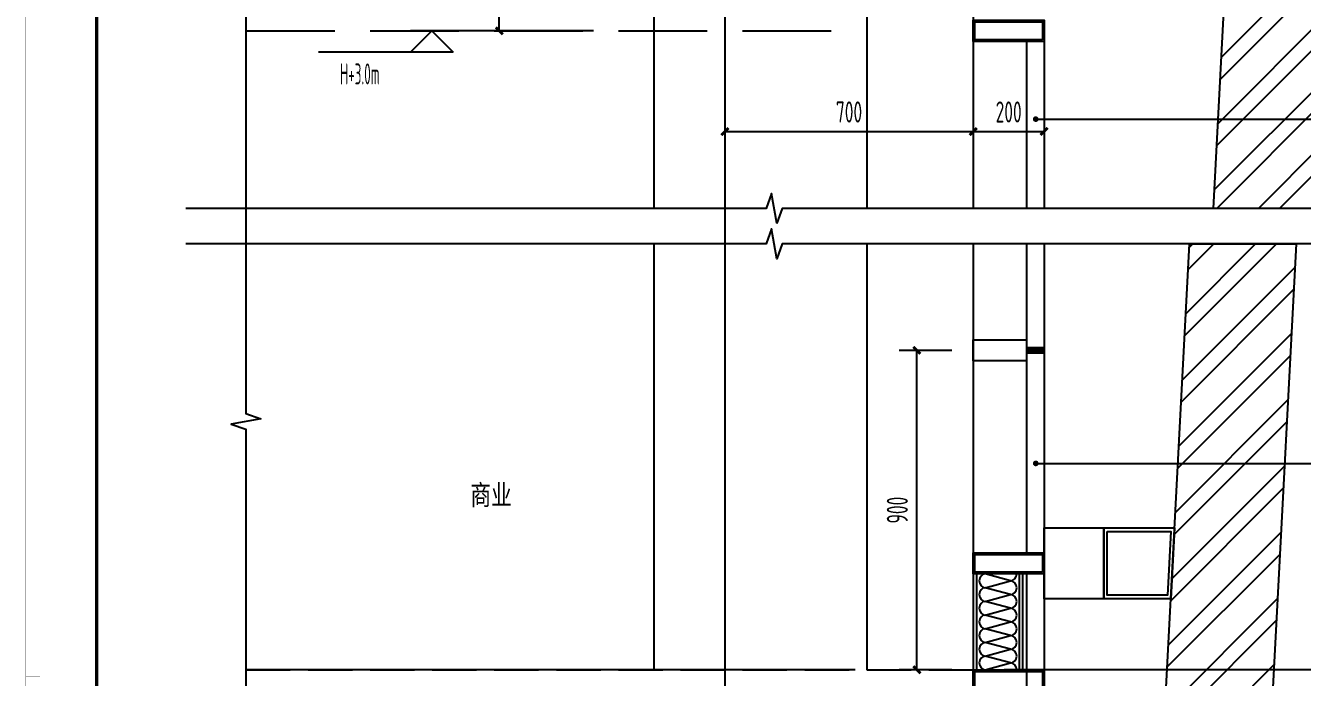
# Model space of a CAD drawing. Extents: x 76956 to 102217, y 21605 to 39570.
# Drawn here: x 90336 to 93936, y 31158 to 32994 of the extents above; entities that cross this region are included whole.
import ezdxf

# ---------------------------------------------------------------- set-up
doc = ezdxf.new("R2010")
doc.units = 0
doc.header["$LTSCALE"] = 1000
doc.header["$MEASUREMENT"] = 0
doc.linetypes.add('DASH', pattern=[0.35, 0.25, -0.1])
doc.linetypes.add('DOTE', pattern=[2.42, 2, -0.2, 0.02, -0.2])
for name, color, linetype in [('01-标注_尺寸', 124, 'Continuous'), ('01-标注_标高', 200, 'Continuous'), ('01-标注_符号', 200, 'Continuous'), ('02-TEXT_标注', 130, 'Continuous'), ('05-填充_156', 156, 'Continuous'), ('A-C_玻璃幕墙', 140, 'Continuous'), ('A-D_龙骨', 152, 'Continuous'), ('A-STR-面层', 191, 'Continuous'), ('A-SUR_保温', 222, 'Continuous'), ('A-SUR_吊顶', 40, 'Continuous'), ('A-SUR_看线', 231, 'Continuous'), ('A-TECH_结构', 21, 'Continuous'), ('A-金属背板', 30, 'Continuous'), ('A_AXIS-轴线', 36, 'Continuous')]:
    doc.layers.add(name, color=color, linetype=linetype)
doc.layers.add('DIM_MODI', color=2, linetype='Continuous', plot=False)
doc.styles.add('_TCH_DIM', font='ros1.shx', dxfattribs={"width": 0.75, "bigfont": 'jd.shx'})
doc.styles.add('_TCH_DIM_T3', font='ros1.shx', dxfattribs={"width": 0.705882, "bigfont": 'jd.shx'})
doc.styles.get("Standard").update_dxf_attribs({"font": 'STXIHEI_0.TTF', "width": 0.75})
doc.dimstyles.new('_TCH_ARCH&&20', dxfattribs={"dimtxt": 59.5, "dimasz": 20, "dimexe": 50, "dimexo": 60, "dimgap": 25.25, "dimtad": 1, "dimdec": 0, "dimzin": 0, "dimdsep": 46, "dimtxsty": '_TCH_DIM_T3', "dimblk": 'ARCHTICK', "dimcen": 0.09, "dimclrt": 7, "dimazin": 2, "dimtfac": 1, "dimtdec": 0, "dimtix": 1, "dimtmove": 2, "dimatfit": 3, "dimfxl": 0, "dimtolj": 1, "dimtzin": 0, "dimarcsym": 0})

# ---------------------------------------------------------------- blocks, each defined once
blk = doc.blocks.new('图框-A1')
for points, const_width in [([(0, 0), (841, 0), (841, 594), (0, 594)], 0.05), ([(766, 584), (25, 584), (25, 10), (766, 10)], 0.5)]:
    blk.add_lwpolyline(points, close=True, dxfattribs=dict(const_width=const_width))
at = {"const_width": 0.05}
blk.add_lwpolyline([(420.5, 0), (420.5, 2)], dxfattribs=at)
blk = doc.blocks.new('kyuhtr')
for points in [[(0, -30), (200, -30), (200, 30), (0, 30)], [(5, -25), (195, -25), (195, 25), (5, 25)]]:
    blk.add_lwpolyline(points, close=True)
blk = doc.blocks.new('幕墙龙骨')
at = {"const_width": 20}
blk.add_lwpolyline([(-150, 0), (-200, 0)], dxfattribs=at)
blk.add_lwpolyline([(-150, 30), (-150, -30), (0, -30), (0, 30)], close=True)
blk = doc.blocks.new('$LinePat$岩棉板')
at = {"color": 0}
for p, q in [((0, -17), (12, -67)), ((12, -67), (24, -17))]:
    blk.add_line(p, q, dxfattribs=at)
for centre, start, end in [((12, -17), 0, 180), ((0, -67), 270, 0), ((24, -67), 180, 270)]:
    blk.add_arc(centre, 12, start, end, dxfattribs=at)
at = {"layer": 'Defpoints'}
blk.add_point((0, 0.1), dxfattribs=at)
at = {"layer": 'Defpoints', "color": 0}
blk.add_point((24, -84), dxfattribs=at)
blk = doc.blocks.new('_ArchTick')
at = {"color": 0, "linetype": 'ByBlock', "const_width": 0.4}
blk.add_lwpolyline([(-0.5, -0.5), (0.5, 0.5)], dxfattribs=at)
blk = doc.blocks.new('*D137')
at = {"layer": '01-标注_尺寸', "color": 0, "lineweight": -2, "transparency": 16777216}
for p, q in [((91937.1, 33679.5), (91621.3, 33679.5)), ((91671.3, 32979.5), (91671.3, 33679.5)), ((91937.1, 32979.5), (91621.3, 32979.5))]:
    blk.add_line(p, q, dxfattribs=at)
at = {"layer": 'Defpoints', "color": 0, "transparency": 16777216}
for p in [(91671.3, 33679.5), (91997.1, 33679.5), (91997.1, 32979.5)]:
    blk.add_point(p, dxfattribs=at)
at = {"layer": '01-标注_尺寸', "color": 0, "lineweight": -2, "transparency": 16777216, "xscale": 20, "yscale": 20, "zscale": 20}
for p, rotation in [((91671.3, 33679.5), 90), ((91671.3, 32979.5), 270)]:
    blk.add_blockref('_ArchTick', p, dxfattribs=dict(at, rotation=rotation))
at = {"layer": '01-标注_尺寸', "color": 7, "transparency": 16777216, "insert": (91616.3, 33329.5), "char_height": 59.5, "attachment_point": 5, "rotation": 90, "style": '_TCH_DIM_T3'}
blk.add_mtext('\\A1;700', dxfattribs=at)
blk = doc.blocks.new('*D173')
at = {"layer": '01-标注_尺寸', "color": 0, "lineweight": -2, "transparency": 16777216}
for p, q in [((92307.3, 32884), (92307.3, 32646)), ((93007.3, 32884), (93007.3, 32646)), ((92307.3, 32696), (93007.3, 32696))]:
    blk.add_line(p, q, dxfattribs=at)
at = {"layer": 'Defpoints', "color": 0, "transparency": 16777216}
for p in [(92307.3, 32944), (93007.3, 32944), (93007.3, 32696)]:
    blk.add_point(p, dxfattribs=at)
at = {"layer": '01-标注_尺寸', "color": 0, "lineweight": -2, "transparency": 16777216, "xscale": 20, "yscale": 20, "zscale": 20, "rotation": 180}
blk.add_blockref('_ArchTick', (92307.3, 32696), dxfattribs=at)
at = {"layer": '01-标注_尺寸', "color": 0, "lineweight": -2, "transparency": 16777216, "xscale": 20, "yscale": 20, "zscale": 20}
blk.add_blockref('_ArchTick', (93007.3, 32696), dxfattribs=at)
at = {"layer": '01-标注_尺寸', "color": 7, "transparency": 16777216, "insert": (92657.3, 32751), "char_height": 59.5, "attachment_point": 5, "style": '_TCH_DIM_T3'}
blk.add_mtext('\\A1;700', dxfattribs=at)
blk = doc.blocks.new('*D174')
at = {"layer": '01-标注_尺寸', "color": 0, "lineweight": -2, "transparency": 16777216}
for p, q in [((93007.3, 32884), (93007.3, 32646)), ((93207.3, 32884), (93207.3, 32646)), ((93007.3, 32696), (93207.3, 32696))]:
    blk.add_line(p, q, dxfattribs=at)
at = {"layer": 'Defpoints', "color": 0, "transparency": 16777216}
for p in [(93007.3, 32944), (93207.3, 32944), (93207.3, 32696)]:
    blk.add_point(p, dxfattribs=at)
at = {"layer": '01-标注_尺寸', "color": 0, "lineweight": -2, "transparency": 16777216, "xscale": 20, "yscale": 20, "zscale": 20, "rotation": 180}
blk.add_blockref('_ArchTick', (93007.3, 32696), dxfattribs=at)
at = {"layer": '01-标注_尺寸', "color": 0, "lineweight": -2, "transparency": 16777216, "xscale": 20, "yscale": 20, "zscale": 20}
blk.add_blockref('_ArchTick', (93207.3, 32696), dxfattribs=at)
at = {"layer": '01-标注_尺寸', "color": 7, "transparency": 16777216, "insert": (93107.3, 32751), "char_height": 59.5, "attachment_point": 5, "style": '_TCH_DIM_T3'}
blk.add_mtext('\\A1;200', dxfattribs=at)
blk = doc.blocks.new('*D210')
at = {"layer": '01-标注_尺寸', "color": 0, "lineweight": -2, "transparency": 16777216}
for p, q in [((92947.3, 32079.5), (92798.5, 32079.5)), ((92848.5, 31179.5), (92848.5, 32079.5)), ((92947.3, 31179.5), (92798.5, 31179.5))]:
    blk.add_line(p, q, dxfattribs=at)
at = {"layer": 'Defpoints', "color": 0, "transparency": 16777216}
for p in [(92848.5, 32079.5), (93007.3, 32079.5), (93007.3, 31179.5)]:
    blk.add_point(p, dxfattribs=at)
at = {"layer": '01-标注_尺寸', "color": 0, "lineweight": -2, "transparency": 16777216, "xscale": 20, "yscale": 20, "zscale": 20}
for p, rotation in [((92848.5, 32079.5), 90), ((92848.5, 31179.5), 270)]:
    blk.add_blockref('_ArchTick', p, dxfattribs=dict(at, rotation=rotation))
at = {"layer": '01-标注_尺寸', "color": 7, "transparency": 16777216, "insert": (92793.5, 31629.5), "char_height": 59.5, "attachment_point": 5, "rotation": 90, "style": '_TCH_DIM_T3'}
blk.add_mtext('\\A1;900', dxfattribs=at)

msp = doc.modelspace()

# ---------------------------------------------------------------- hatches: boundary and pattern name
at = {"layer": '05-填充_156'}
h = msp.add_hatch(dxfattribs=at)
h.set_pattern_fill('金属', color=256, scale=50)
h.set_pattern_definition([(45, (-23330.5, -5997.13), (-88.38835, 88.38835), []), (45, (-23271.58, -5997.13), (-88.38835, 88.38835), [])])
h.paths.add_polyline_path([(93685.1, 32479.5), (93985.5, 32479.5), (94300, 38479.5), (93999.6, 38479.5)])
h = msp.add_hatch(dxfattribs=at)
h.set_pattern_fill('金属', color=256, scale=50)
h.set_pattern_definition([(45, (-8957.12, -4797.13), (-88.38835, 88.38835), []), (45, (-8898.19, -4797.13), (-88.38835, 88.38835), [])])
h.paths.add_polyline_path([(93617, 32379.5), (93917.4, 32379.5), (93799.5, 30129.5), (93499.1, 30129.5)])

# ---------------------------------------------------------------- linework, layer by layer
at = {"layer": '01-标注_标高'}
for p, q in [((91481.3, 32979.5), (91421.3, 32919.5)), ((91621.3, 32979.5), (91421.3, 32979.5)), ((91481.3, 32979.5), (91541.3, 32919.5)), ((91541.3, 32919.5), (91161.3, 32919.5))]:
    msp.add_line(p, q, dxfattribs=at)
at = {"layer": '01-标注_符号'}
for p, q in [((93183.8, 32730.8), (93557.3, 32730.8)), ((93557.3, 32730.8), (94813.3, 32730.8)), ((93183.8, 31761), (93557.3, 31761)), ((93557.3, 31761), (94813.3, 31761))]:
    msp.add_line(p, q, dxfattribs=at)
for points in [[(90957.3, 38899.5), (90957.3, 31902), (90999.3, 31886.7), (90915.3, 31871.9), (90957.3, 31857), (90957.3, 24859.5)], [(94105.5, 32479.5), (92468.9, 32479.5), (92453.7, 32437.5), (92438.8, 32521.5), (92423.9, 32479.5), (90787.3, 32479.5)], [(94105.5, 32379.5), (92468.9, 32379.5), (92453.7, 32337.5), (92438.8, 32421.5), (92423.9, 32379.5), (90787.3, 32379.5)]]:
    msp.add_lwpolyline(points, dxfattribs=at)
at = {"layer": '01-标注_符号', "const_width": 8}
for points in [[(93179.8, 32730.8, 1), (93187.8, 32730.8, 1)], [(93179.8, 31761, 1), (93187.8, 31761, 1)]]:
    msp.add_lwpolyline(points, format="xyb", close=True, dxfattribs=at)
at = {"layer": 'A-C_玻璃幕墙'}
for points in [[(93007.3, 35579.5), (93007.3, 32479.5)], [(93157.3, 32949.5), (93157.3, 32479.5)], [(93207.3, 32949.5), (93207.3, 32479.5)], [(93007.3, 32379.5), (93007.3, 29079.5)], [(93157.3, 32379.5), (93157.3, 31509.5)], [(93207.3, 32379.5), (93207.3, 31509.5)], [(93157.3, 31449.5), (93157.3, 30159.5)], [(93207.3, 31449.5), (93207.3, 30159.5)]]:
    msp.add_lwpolyline(points, dxfattribs=at)
at = {"layer": 'A-STR-面层', "linetype": 'DASH', "ltscale": 0.5}
msp.add_lwpolyline([(90957.3, 31179.5), (93007.3, 31179.5)], dxfattribs=at)
at = {"layer": 'A-SUR_保温'}
for points in [[(93207.3, 31579.5), (93375.5, 31579.5), (93375.5, 31379.5), (93207.3, 31379.5)], [(93375.5, 31579.5), (93575.1, 31579.5), (93564.6, 31379.5), (93375.5, 31379.5)], [(93385.5, 31569.5), (93564.5, 31569.5), (93555.1, 31389.5), (93385.5, 31389.5)]]:
    msp.add_lwpolyline(points, close=True, dxfattribs=at)
at = {"layer": 'A-SUR_吊顶', "linetype": 'DASH'}
msp.add_lwpolyline([(90957.3, 32979.5), (92707.3, 32979.5)], dxfattribs=at)
at = {"layer": 'A-SUR_看线', "color": 8}
for points in [[(93985.5, 32479.5), (93685.1, 32479.5), (93999.6, 38479.5), (94300, 38479.5)], [(93617, 32379.5), (93917.4, 32379.5), (93799.5, 30129.5), (93499.1, 30129.5)]]:
    msp.add_lwpolyline(points, close=True, dxfattribs=at)
at = {"layer": 'A-TECH_结构'}
for points in [[(92107.3, 34359.5), (92107.3, 32479.5)], [(92707.3, 33679.5), (92707.3, 32479.5)], [(92107.3, 32379.5), (92107.3, 31179.5)], [(92707.3, 32379.5), (92707.3, 31179.5)]]:
    msp.add_lwpolyline(points, dxfattribs=at)
at = {"layer": 'A-金属背板'}
for points in [[(93017.3, 31449.5), (93007.3, 31449.5), (93007.3, 31179.5), (93017.3, 31179.5)], [(93147.3, 31449.5), (93137.3, 31449.5), (93137.3, 31179.5), (93147.3, 31179.5)]]:
    msp.add_lwpolyline(points, close=True, dxfattribs=at)
at = {"layer": 'A_AXIS-轴线'}
msp.add_lwpolyline([(92307.3, 38429.5), (92307.3, 24996.9)], dxfattribs=at)
at = {"layer": 'DIM_MODI', "color": 24, "linetype": 'DOTE'}
msp.add_line((95094.3, 31179.5), (90957.3, 31179.5), dxfattribs=at)

# ---------------------------------------------------------------- block references
at = {"xscale": 20, "yscale": 20, "zscale": 20, "rotation": 270}
msp.add_blockref('图框-A1', (90336.3, 39569.4), dxfattribs=at)
at = {"color": 8, "xscale": 1.607142855801579, "yscale": 1.426054814958172, "zscale": 1.426054814958172, "rotation": 89.99999999998765}
for p in [(93017.3, 31410.9), (93017.3, 31372.3), (93017.3, 31333.8), (93017.3, 31295.2), (93017.3, 31256.6), (93017.3, 31218), (93017.3, 31179.5)]:
    msp.add_blockref('$LinePat$岩棉板', p, dxfattribs=at)
at = {"layer": 'A-D_龙骨', "xscale": -1}
for name, p in [('kyuhtr', (93207.3, 32979.5)), ('幕墙龙骨', (93007.3, 32079.5)), ('kyuhtr', (93207.3, 31479.5)), ('kyuhtr', (93207.3, 31149.5))]:
    msp.add_blockref(name, p, dxfattribs=at)

# ---------------------------------------------------------------- texts
at = {"layer": '02-TEXT_标注', "style": '_TCH_DIM', "width": 0.529412}
msp.add_text('H+3.0m', height=59.5, dxfattribs=at).set_placement((91222.3, 32828.5))
at = {"layer": '02-TEXT_标注', "width": 0.75}
msp.add_text('商业', height=57.09, dxfattribs=at).set_placement((91589.7, 31643.8))

# ---------------------------------------------------------------- dimensions: what is measured, and where the dimension line sits
at = {"layer": '01-标注_尺寸'}
for p1, p2, distance, picture, middle in [((91997.1, 32979.5), (91997.1, 33679.5), 325.8, '*D137', (91616.3, 33329.5)), ((92307.3, 32944), (93007.3, 32944), -248, '*D173', (92657.3, 32751)), ((93007.3, 32944), (93207.3, 32944), -248, '*D174', (93107.3, 32751)), ((93007.3, 31179.5), (93007.3, 32079.5), 158.8, '*D210', (92793.5, 31629.5))]:
    dim = msp.add_aligned_dim(p1=p1, p2=p2, distance=distance, dimstyle='_TCH_ARCH&&20', dxfattribs=at)
    dim.commit()
    dim.dimension.update_dxf_attribs({"geometry": picture, "text_midpoint": middle})

doc.saveas('drawing.dxf')
